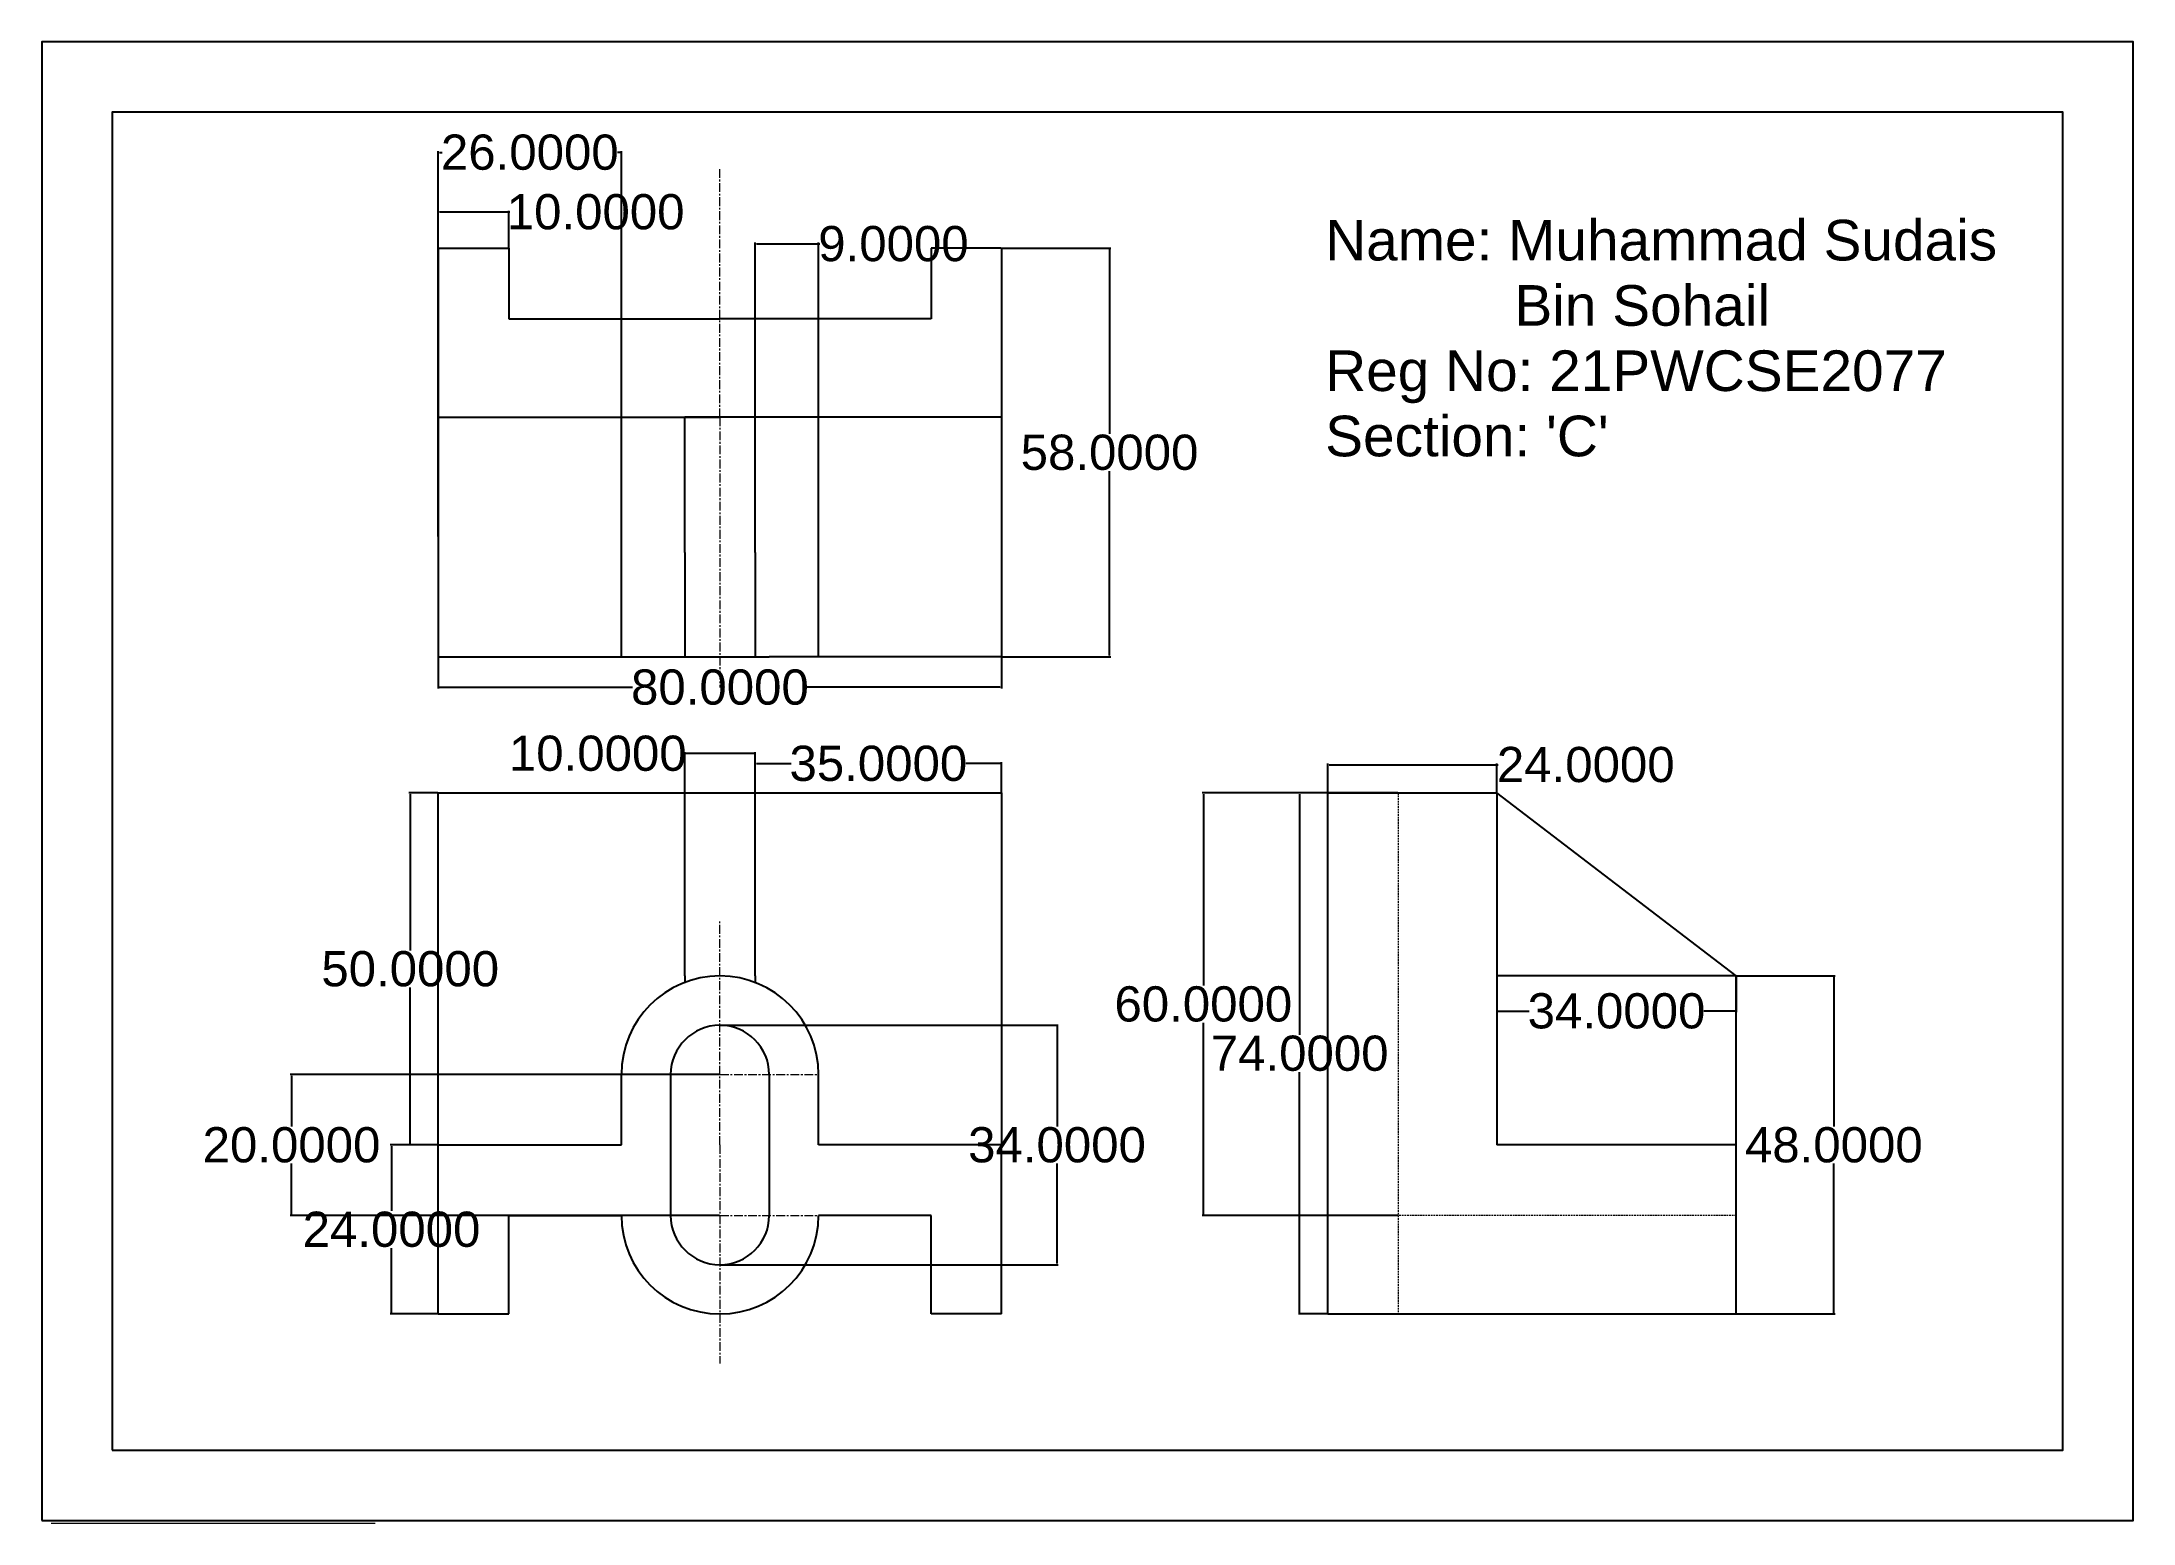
# Model space of a CAD drawing. Header units: inches. Extents: x 0 to 297, y 0 to 210.
import ezdxf

# ---------------------------------------------------------------- set-up
doc = ezdxf.new("R2010")
doc.units = ezdxf.units.IN
doc.header["$MEASUREMENT"] = 0
doc.linetypes.add('CENTER', pattern=[2, 1.25, -0.25, 0.25, -0.25])
doc.linetypes.add('HIDDEN', pattern=[0.375, 0.25, -0.125])
for name, color, linetype, lineweight in [('Center Line', 50, 'CENTER', 5), ('Hidden Lines', 102, 'HIDDEN', 5), ('SHeetDivision', 53, 'Continuous', 5)]:
    doc.layers.add(name, color=color, linetype=linetype, lineweight=lineweight)
doc.layers.add('Dimension Lines', color=150, linetype='Continuous')
doc.layers.add('Visible', color=7, linetype='Continuous')
doc.styles.add('Annotative', font='arial.ttf')
doc.styles.get("Standard").update_dxf_attribs({"font": 'arial.ttf'})
doc.dimstyles.get("Standard").update_dxf_attribs({"dimtxt": 5, "dimasz": 0.18, "dimexe": 0.18, "dimexo": 0.0625, "dimgap": 0.09, "dimtad": 0, "dimtih": 1, "dimtoh": 1, "dimdec": 4, "dimzin": 0, "dimdsep": 46, "dimtxsty": 'Standard', "dimcen": 0.09, "dimadec": 0, "dimazin": 0, "dimtfac": 1, "dimtdec": 4, "dimtofl": 0, "dimtmove": 0, "dimatfit": 3, "dimfxl": 1, "dimtolj": 1, "dimtzin": 0, "dimarcsym": 0})

# ---------------------------------------------------------------- blocks, each defined once
blk = doc.blocks.new('*D1')
at = {"layer": 'Defpoints', "color": 0, "transparency": 16777216}
for p in [(136.3, 180.68), (151.63, 180.68), (136.3, 122.68)]:
    blk.add_point(p, dxfattribs=at)
at = {"layer": 'Dimension Lines', "color": 0, "lineweight": -2, "transparency": 16777216}
for p, q in [((136.36, 180.68), (151.81, 180.68)), ((151.63, 180.5), (151.63, 154.32)), ((151.63, 122.86), (151.63, 149.04)), ((136.36, 122.68), (151.81, 122.68))]:
    blk.add_line(p, q, dxfattribs=at)
at = {"layer": 'Dimension Lines', "color": 0, "transparency": 16777216}
for points in [[(151.6, 180.5), (151.66, 180.5), (151.63, 180.68)], [(151.6, 122.86), (151.66, 122.86), (151.63, 122.68)]]:
    blk.add_solid(points, dxfattribs=at)
at = {"layer": 'Dimension Lines', "color": 0, "transparency": 16777216, "insert": (151.63, 151.68), "char_height": 5, "attachment_point": 5}
blk.add_mtext('\\A1;58.0000', dxfattribs=at)
blk = doc.blocks.new('*D3')
at = {"layer": 'Defpoints', "color": 0, "transparency": 16777216}
for p in [(66.3, 185.84), (56.3, 180.68), (66.3, 180.68)]:
    blk.add_point(p, dxfattribs=at)
at = {"layer": 'Dimension Lines', "color": 0, "lineweight": -2, "transparency": 16777216}
for p, q in [((56.3, 180.74), (56.3, 186.02)), ((56.48, 185.84), (66.12, 185.84)), ((66.3, 180.74), (66.3, 186.02)), ((66.3, 185.84), (66.48, 185.84))]:
    blk.add_line(p, q, dxfattribs=at)
at = {"layer": 'Dimension Lines', "color": 0, "transparency": 16777216}
for points in [[(56.48, 185.87), (56.48, 185.81), (56.3, 185.84)], [(66.12, 185.87), (66.12, 185.81), (66.3, 185.84)]]:
    blk.add_solid(points, dxfattribs=at)
at = {"layer": 'Dimension Lines', "color": 0, "transparency": 16777216, "insert": (78.65, 185.84), "char_height": 5, "attachment_point": 5}
blk.add_mtext('\\A1;10.0000', dxfattribs=at)
blk = doc.blocks.new('*D4')
at = {"layer": 'Defpoints', "color": 0, "transparency": 16777216}
for p in [(52.32, 103.34), (56.3, 103.34), (56.3, 53.34)]:
    blk.add_point(p, dxfattribs=at)
at = {"layer": 'Dimension Lines', "color": 0, "lineweight": -2, "transparency": 16777216}
for p, q in [((56.24, 103.34), (52.14, 103.34)), ((52.32, 103.16), (52.32, 80.98)), ((52.32, 53.52), (52.32, 75.7)), ((56.24, 53.34), (52.14, 53.34))]:
    blk.add_line(p, q, dxfattribs=at)
at = {"layer": 'Dimension Lines', "color": 0, "transparency": 16777216}
for points in [[(52.29, 103.16), (52.35, 103.16), (52.32, 103.34)], [(52.29, 53.52), (52.35, 53.52), (52.32, 53.34)]]:
    blk.add_solid(points, dxfattribs=at)
at = {"layer": 'Dimension Lines', "color": 0, "transparency": 16777216, "insert": (52.32, 78.34), "char_height": 5, "attachment_point": 5}
blk.add_mtext('\\A1;50.0000', dxfattribs=at)
blk = doc.blocks.new('*D5')
at = {"layer": 'Defpoints', "color": 0, "transparency": 16777216}
for p in [(49.66, 53.34), (56.3, 53.34), (56.3, 29.34)]:
    blk.add_point(p, dxfattribs=at)
at = {"layer": 'Dimension Lines', "color": 0, "lineweight": -2, "transparency": 16777216}
for p, q in [((56.24, 53.34), (49.48, 53.34)), ((49.66, 53.16), (49.66, 43.98)), ((49.66, 29.52), (49.66, 38.7)), ((56.24, 29.34), (49.48, 29.34))]:
    blk.add_line(p, q, dxfattribs=at)
at = {"layer": 'Dimension Lines', "color": 0, "transparency": 16777216}
for points in [[(49.63, 53.16), (49.69, 53.16), (49.66, 53.34)], [(49.63, 29.52), (49.69, 29.52), (49.66, 29.34)]]:
    blk.add_solid(points, dxfattribs=at)
at = {"layer": 'Dimension Lines', "color": 0, "transparency": 16777216, "insert": (49.66, 41.34), "char_height": 5, "attachment_point": 5}
blk.add_mtext('\\A1;24.0000', dxfattribs=at)
blk = doc.blocks.new('*D6')
at = {"layer": 'Defpoints', "color": 0, "transparency": 16777216}
for p in [(96.3, 70.34), (96.3, 36.34), (144.17, 36.34)]:
    blk.add_point(p, dxfattribs=at)
at = {"layer": 'Dimension Lines', "color": 0, "lineweight": -2, "transparency": 16777216}
for p, q in [((96.36, 70.34), (144.35, 70.34)), ((144.17, 70.16), (144.17, 55.98)), ((144.17, 36.52), (144.17, 50.7)), ((96.36, 36.34), (144.35, 36.34))]:
    blk.add_line(p, q, dxfattribs=at)
at = {"layer": 'Dimension Lines', "color": 0, "transparency": 16777216}
for points in [[(144.14, 70.16), (144.2, 70.16), (144.17, 70.34)], [(144.14, 36.52), (144.2, 36.52), (144.17, 36.34)]]:
    blk.add_solid(points, dxfattribs=at)
at = {"layer": 'Dimension Lines', "color": 0, "transparency": 16777216, "insert": (144.17, 53.34), "char_height": 5, "attachment_point": 5}
blk.add_mtext('\\A1;34.0000', dxfattribs=at)
blk = doc.blocks.new('*D8')
at = {"layer": 'Defpoints', "color": 0, "transparency": 16777216}
for p in [(96.3, 63.34), (35.46, 43.34), (96.3, 43.34)]:
    blk.add_point(p, dxfattribs=at)
at = {"layer": 'Dimension Lines', "color": 0, "lineweight": -2, "transparency": 16777216}
for p, q in [((96.24, 63.34), (35.28, 63.34)), ((35.46, 63.16), (35.46, 55.98)), ((35.46, 43.52), (35.46, 50.7)), ((96.24, 43.34), (35.28, 43.34))]:
    blk.add_line(p, q, dxfattribs=at)
at = {"layer": 'Dimension Lines', "color": 0, "transparency": 16777216}
for points in [[(35.43, 63.16), (35.49, 63.16), (35.46, 63.34)], [(35.43, 43.52), (35.49, 43.52), (35.46, 43.34)]]:
    blk.add_solid(points, dxfattribs=at)
at = {"layer": 'Dimension Lines', "color": 0, "transparency": 16777216, "insert": (35.46, 53.34), "char_height": 5, "attachment_point": 5}
blk.add_mtext('\\A1;20.0000', dxfattribs=at)
blk = doc.blocks.new('*D9')
at = {"layer": 'Defpoints', "color": 0, "transparency": 16777216}
for p in [(91.3, 108.94), (91.3, 103.34), (101.3, 103.34)]:
    blk.add_point(p, dxfattribs=at)
at = {"layer": 'Dimension Lines', "color": 0, "lineweight": -2, "transparency": 16777216}
for p, q in [((91.3, 108.94), (91.12, 108.94)), ((91.3, 103.4), (91.3, 109.12)), ((101.12, 108.94), (91.48, 108.94)), ((101.3, 103.4), (101.3, 109.12))]:
    blk.add_line(p, q, dxfattribs=at)
at = {"layer": 'Dimension Lines', "color": 0, "transparency": 16777216}
for points in [[(91.48, 108.97), (91.48, 108.91), (91.3, 108.94)], [(101.12, 108.97), (101.12, 108.91), (101.3, 108.94)]]:
    blk.add_solid(points, dxfattribs=at)
at = {"layer": 'Dimension Lines', "color": 0, "transparency": 16777216, "insert": (78.95, 108.94), "char_height": 5, "attachment_point": 5}
blk.add_mtext('\\A1;10.0000', dxfattribs=at)
blk = doc.blocks.new('*D10')
at = {"layer": 'Defpoints', "color": 0, "transparency": 16777216}
for p in [(56.3, 122.68), (136.3, 122.68), (136.3, 118.34)]:
    blk.add_point(p, dxfattribs=at)
at = {"layer": 'Dimension Lines', "color": 0, "lineweight": -2, "transparency": 16777216}
for p, q in [((56.3, 122.62), (56.3, 118.16)), ((136.3, 122.62), (136.3, 118.16)), ((56.48, 118.34), (83.89, 118.34)), ((136.12, 118.34), (108.71, 118.34))]:
    blk.add_line(p, q, dxfattribs=at)
at = {"layer": 'Dimension Lines', "color": 0, "transparency": 16777216}
for points in [[(56.48, 118.37), (56.48, 118.31), (56.3, 118.34)], [(136.12, 118.37), (136.12, 118.31), (136.3, 118.34)]]:
    blk.add_solid(points, dxfattribs=at)
at = {"layer": 'Dimension Lines', "color": 0, "transparency": 16777216, "insert": (96.3, 118.34), "char_height": 5, "attachment_point": 5}
blk.add_mtext('\\A1;80.0000', dxfattribs=at)
blk = doc.blocks.new('*D11')
at = {"layer": 'Defpoints', "color": 0, "transparency": 16777216}
for p in [(101.3, 107.51), (101.3, 103.34), (136.3, 103.34)]:
    blk.add_point(p, dxfattribs=at)
at = {"layer": 'Dimension Lines', "color": 0, "lineweight": -2, "transparency": 16777216}
for p, q in [((101.3, 103.4), (101.3, 107.69)), ((101.48, 107.51), (106.4, 107.51)), ((136.12, 107.51), (131.2, 107.51)), ((136.3, 103.4), (136.3, 107.69))]:
    blk.add_line(p, q, dxfattribs=at)
at = {"layer": 'Dimension Lines', "color": 0, "transparency": 16777216}
for points in [[(101.48, 107.54), (101.48, 107.48), (101.3, 107.51)], [(136.12, 107.54), (136.12, 107.48), (136.3, 107.51)]]:
    blk.add_solid(points, dxfattribs=at)
at = {"layer": 'Dimension Lines', "color": 0, "transparency": 16777216, "insert": (118.8, 107.51), "char_height": 5, "attachment_point": 5}
blk.add_mtext('\\A1;35.0000', dxfattribs=at)
blk = doc.blocks.new('*D12')
at = {"layer": 'Defpoints', "color": 0, "transparency": 16777216}
for p in [(206.63, 107.34), (182.63, 103.34), (206.63, 103.34)]:
    blk.add_point(p, dxfattribs=at)
at = {"layer": 'Dimension Lines', "color": 0, "lineweight": -2, "transparency": 16777216}
for p, q in [((182.63, 103.4), (182.63, 107.52)), ((182.81, 107.34), (206.45, 107.34)), ((206.63, 103.4), (206.63, 107.52)), ((206.63, 107.34), (206.81, 107.34))]:
    blk.add_line(p, q, dxfattribs=at)
at = {"layer": 'Dimension Lines', "color": 0, "transparency": 16777216}
for points in [[(182.81, 107.37), (182.81, 107.31), (182.63, 107.34)], [(206.45, 107.37), (206.45, 107.31), (206.63, 107.34)]]:
    blk.add_solid(points, dxfattribs=at)
at = {"layer": 'Dimension Lines', "color": 0, "transparency": 16777216, "insert": (219.26, 107.34), "char_height": 5, "attachment_point": 5}
blk.add_mtext('\\A1;24.0000', dxfattribs=at)
blk = doc.blocks.new('*D13')
at = {"layer": 'Defpoints', "color": 0, "transparency": 16777216}
for p in [(178.63, 103.34), (182.63, 103.34), (182.63, 29.34)]:
    blk.add_point(p, dxfattribs=at)
at = {"layer": 'Dimension Lines', "color": 0, "lineweight": -2, "transparency": 16777216}
for p, q in [((182.57, 103.34), (178.45, 103.34)), ((178.63, 103.16), (178.63, 68.98)), ((178.63, 29.52), (178.63, 63.7)), ((182.57, 29.34), (178.45, 29.34))]:
    blk.add_line(p, q, dxfattribs=at)
at = {"layer": 'Dimension Lines', "color": 0, "transparency": 16777216}
for points in [[(178.6, 103.16), (178.66, 103.16), (178.63, 103.34)], [(178.6, 29.52), (178.66, 29.52), (178.63, 29.34)]]:
    blk.add_solid(points, dxfattribs=at)
at = {"layer": 'Dimension Lines', "color": 0, "transparency": 16777216, "insert": (178.63, 66.34), "char_height": 5, "attachment_point": 5}
blk.add_mtext('\\A1;74.0000', dxfattribs=at)
blk = doc.blocks.new('*D14')
at = {"layer": 'Defpoints', "color": 0, "transparency": 16777216}
for p in [(206.63, 77.34), (240.63, 77.34), (240.63, 72.36)]:
    blk.add_point(p, dxfattribs=at)
at = {"layer": 'Dimension Lines', "color": 0, "lineweight": -2, "transparency": 16777216}
for p, q in [((206.63, 77.28), (206.63, 72.18)), ((240.63, 77.28), (240.63, 72.18)), ((206.81, 72.36), (211.23, 72.36)), ((240.45, 72.36), (236.03, 72.36))]:
    blk.add_line(p, q, dxfattribs=at)
at = {"layer": 'Dimension Lines', "color": 0, "transparency": 16777216}
for points in [[(206.81, 72.39), (206.81, 72.33), (206.63, 72.36)], [(240.45, 72.39), (240.45, 72.33), (240.63, 72.36)]]:
    blk.add_solid(points, dxfattribs=at)
at = {"layer": 'Dimension Lines', "color": 0, "transparency": 16777216, "insert": (223.63, 72.36), "char_height": 5, "attachment_point": 5}
blk.add_mtext('\\A1;34.0000', dxfattribs=at)
blk = doc.blocks.new('*D18')
at = {"layer": 'Defpoints', "color": 0, "transparency": 16777216}
for p in [(110.3, 181.31), (101.3, 137.5), (110.3, 137.5)]:
    blk.add_point(p, dxfattribs=at)
at = {"layer": 'Dimension Lines', "color": 0, "lineweight": -2, "transparency": 16777216}
for p, q in [((101.3, 137.56), (101.3, 181.49)), ((101.48, 181.31), (110.12, 181.31)), ((110.3, 137.56), (110.3, 181.49)), ((110.3, 181.31), (110.48, 181.31))]:
    blk.add_line(p, q, dxfattribs=at)
at = {"layer": 'Dimension Lines', "color": 0, "transparency": 16777216}
for points in [[(101.48, 181.34), (101.48, 181.28), (101.3, 181.31)], [(110.12, 181.34), (110.12, 181.28), (110.3, 181.31)]]:
    blk.add_solid(points, dxfattribs=at)
at = {"layer": 'Dimension Lines', "color": 0, "transparency": 16777216, "insert": (120.94, 181.31), "char_height": 5, "attachment_point": 5}
blk.add_mtext('\\A1;9.0000', dxfattribs=at)
blk = doc.blocks.new('*D19')
at = {"layer": 'Defpoints', "color": 0, "transparency": 16777216}
for p in [(82.3, 194.3), (56.3, 139.68), (82.3, 139.68)]:
    blk.add_point(p, dxfattribs=at)
at = {"layer": 'Dimension Lines', "color": 0, "lineweight": -2, "transparency": 16777216}
for p, q in [((56.3, 139.74), (56.3, 194.48)), ((56.48, 194.3), (56.85, 194.3)), ((82.12, 194.3), (81.75, 194.3)), ((82.3, 139.74), (82.3, 194.48))]:
    blk.add_line(p, q, dxfattribs=at)
at = {"layer": 'Dimension Lines', "color": 0, "transparency": 16777216}
for points in [[(56.48, 194.33), (56.48, 194.27), (56.3, 194.3)], [(82.12, 194.33), (82.12, 194.27), (82.3, 194.3)]]:
    blk.add_solid(points, dxfattribs=at)
at = {"layer": 'Dimension Lines', "color": 0, "transparency": 16777216, "insert": (69.3, 194.3), "char_height": 5, "attachment_point": 5}
blk.add_mtext('\\A1;26.0000', dxfattribs=at)
blk = doc.blocks.new('*D20')
at = {"layer": 'Defpoints', "color": 0, "transparency": 16777216}
for p in [(192.63, 103.34), (164.95, 43.34), (192.63, 43.34)]:
    blk.add_point(p, dxfattribs=at)
at = {"layer": 'Dimension Lines', "color": 0, "lineweight": -2, "transparency": 16777216}
for p, q in [((192.57, 103.34), (164.77, 103.34)), ((164.95, 103.16), (164.95, 75.98)), ((164.95, 43.52), (164.95, 70.7)), ((192.57, 43.34), (164.77, 43.34))]:
    blk.add_line(p, q, dxfattribs=at)
at = {"layer": 'Dimension Lines', "color": 0, "transparency": 16777216}
for points in [[(164.92, 103.16), (164.98, 103.16), (164.95, 103.34)], [(164.92, 43.52), (164.98, 43.52), (164.95, 43.34)]]:
    blk.add_solid(points, dxfattribs=at)
at = {"layer": 'Dimension Lines', "color": 0, "transparency": 16777216, "insert": (164.95, 73.34), "char_height": 5, "attachment_point": 5}
blk.add_mtext('\\A1;60.0000', dxfattribs=at)
blk = doc.blocks.new('*D21')
at = {"layer": 'Defpoints', "color": 0, "transparency": 16777216}
for p in [(240.63, 77.34), (240.63, 29.34), (254.49, 29.34)]:
    blk.add_point(p, dxfattribs=at)
at = {"layer": 'Dimension Lines', "color": 0, "lineweight": -2, "transparency": 16777216}
for p, q in [((240.69, 77.34), (254.67, 77.34)), ((254.49, 77.16), (254.49, 55.98)), ((254.49, 29.52), (254.49, 50.7)), ((240.69, 29.34), (254.67, 29.34))]:
    blk.add_line(p, q, dxfattribs=at)
at = {"layer": 'Dimension Lines', "color": 0, "transparency": 16777216}
for points in [[(254.46, 77.16), (254.52, 77.16), (254.49, 77.34)], [(254.46, 29.52), (254.52, 29.52), (254.49, 29.34)]]:
    blk.add_solid(points, dxfattribs=at)
at = {"layer": 'Dimension Lines', "color": 0, "transparency": 16777216, "insert": (254.49, 53.34), "char_height": 5, "attachment_point": 5}
blk.add_mtext('\\A1;48.0000', dxfattribs=at)

msp = doc.modelspace()

# ---------------------------------------------------------------- linework, layer by layer
msp.add_line((56.3, 29.34), (56.3, 29.34))
for points in [[(0, 0), (297, 0), (297, 210), (0, 210)], [(10, 10), (287, 10), (287, 200), (10, 200)]]:
    msp.add_lwpolyline(points, close=True)
at = {"layer": 'Center Line'}
for p, q in [((96.3, 156.68), (96.3, 191.92603)), ((96.3, 156.68), (96.3, 118.32114)), ((96.3, 53.34), (96.3, 85.31926)), ((82.3, 63.34), (110.3, 63.34)), ((96.3, 53.34), (96.3, 22.30561)), ((86.3, 43.34), (113.38624, 43.34))]:
    msp.add_line(p, q, dxfattribs=at)
at = {"layer": 'Hidden Lines'}
for p, q in [((192.63, 103.34), (192.63, 29.34)), ((240.63, 43.34), (182.63, 43.34))]:
    msp.add_line(p, q, dxfattribs=at)
at = {"layer": 'SHeetDivision'}
for p, q in [((56.3, 180.68), (56.3, 156.68)), ((66.3, 180.68), (56.3, 180.68)), ((136.3, 156.68), (136.3, 180.68)), ((56.3, 122.68), (89.3, 122.68)), ((136.3, 103.34), (56.3, 103.34)), ((56.3, 103.34), (56.3, 29.34)), ((136.3, 29.34), (136.3, 103.34)), ((182.63, 29.34), (182.63, 103.34)), ((182.63, 103.34), (206.63, 103.34)), ((240.63, 53.34), (240.63, 29.34)), ((182.63, 29.34), (240.63, 29.34)), ((1.32147, -0.36437), (47.33995, -0.36437))]:
    msp.add_line(p, q, dxfattribs=at)
at = {"layer": 'Visible'}
for p, q in [((56.3, 180.68), (56.3, 156.68)), ((56.3, 180.68), (66.3, 180.68)), ((66.3, 180.68), (66.3, 170.68)), ((136.3, 180.68), (126.3, 180.68)), ((126.3, 180.68), (126.3, 170.68)), ((136.3, 180.68), (136.3, 156.68)), ((66.3, 170.68), (96.3, 170.68)), ((126.3, 170.68), (96.3, 170.68)), ((56.3, 156.68), (96.3, 156.68)), ((56.3, 156.68), (56.3, 122.68)), ((82.3, 122.68), (82.3, 156.68)), ((96.3, 156.68), (91.3, 156.68)), ((91.3, 137.50057), (91.3, 156.68)), ((136.3, 156.68), (96.3, 156.68)), ((101.3, 137.50057), (101.3, 156.68)), ((110.3, 122.68), (110.3, 156.68)), ((136.3, 156.68), (136.3, 122.68)), ((91.3, 137.50057), (91.3, 122.68)), ((101.3, 137.50057), (101.3, 122.68)), ((56.3, 122.68), (89.3, 122.68)), ((89.3, 122.68), (103.3, 122.68)), ((136.3, 122.68), (103.3, 122.68)), ((91.3, 77.34), (91.3, 103.34)), ((101.3, 77.34), (101.3, 103.34)), ((182.63, 29.34), (182.63, 103.34)), ((182.63, 103.34), (206.63, 103.34)), ((206.63, 103.34), (206.63, 53.34)), ((240.63, 77.34), (206.63, 103.34)), ((91.3, 77.34), (91.3, 76.4167)), ((101.3, 77.34), (101.3, 76.4167)), ((240.63, 77.34), (206.63, 77.34)), ((240.63, 53.34), (240.63, 77.34)), ((82.3, 53.34), (82.3, 63.34)), ((82.3, 53.34), (82.3, 63.34)), ((89.3, 63.34), (89.3, 43.34)), ((103.3, 63.34), (103.3, 43.34)), ((110.3, 53.34), (110.3, 63.34)), ((110.3, 53.34), (110.3, 63.34)), ((56.3, 29.34), (56.3, 53.34)), ((56.3, 53.34), (82.3, 53.34)), ((136.3, 53.34), (110.3, 53.34)), ((136.3, 29.34), (136.3, 53.34)), ((240.63, 53.34), (206.63, 53.34)), ((240.63, 29.34), (240.63, 53.34)), ((66.3, 29.34), (66.3, 43.34)), ((66.3, 43.34), (82.3, 43.34)), ((126.3, 43.34), (110.3, 43.34)), ((126.3, 29.34), (126.3, 43.34)), ((56.3, 29.34), (66.3, 29.34)), ((136.3, 29.34), (126.3, 29.34)), ((182.63, 29.34), (240.63, 29.34))]:
    msp.add_line(p, q, dxfattribs=at)
msp.add_lwpolyline([(56.3, 53.34), (56.3, 103.34), (136.3, 103.34), (136.3, 53.34)], dxfattribs=at)
for centre, radius, start, end in [((96.3, 63.34), 14, 90, 180), ((96.3, 63.34), 14, 0, 90), ((96.3, 63.34), 7, 90, 180), ((96.3, 63.34), 7, 0, 90), ((96.3, 43.34), 14, 180, 270), ((96.3, 43.34), 7, 180, 270), ((96.3, 43.34), 7, 270, 0), ((96.3, 43.34), 14, 270, 0)]:
    msp.add_arc(centre, radius, start, end, dxfattribs=at)

# ---------------------------------------------------------------- texts
at = {"layer": 'Hidden Lines', "style": 'Annotative'}
for s, p in [('Name: Muhammad Sudais', (182.2536, 178.9504)), ('            Bin Sohail ', (182.2536, 169.68001)), ('Reg No: 21PWCSE2077', (182.2536, 160.40962)), ("Section: 'C'", (182.2536, 151.13923))]:
    msp.add_text(s, height=5.7708664, dxfattribs=at).set_placement(p)

# ---------------------------------------------------------------- dimensions: what is measured, and where the dimension line sits
at = {"layer": 'Dimension Lines'}
for base, p1, p2, picture, middle in [((82.3, 194.30468), (56.3, 139.68), (82.3, 139.68), '*D19', (69.3, 194.30468)), ((66.3, 185.83532), (56.3, 180.68), (66.3, 180.68), '*D3', (78.64708, 185.83532)), ((110.3, 181.31237), (101.3, 137.50057), (110.3, 137.50057), '*D18', (120.94005, 181.31237)), ((136.3, 118.33652), (56.3, 122.68), (136.3, 122.68), '*D10', (96.3, 118.33652)), ((91.3, 108.93638), (101.3, 103.34), (91.3, 103.34), '*D9', (78.95292, 108.93638)), ((101.3, 107.51076), (136.3, 103.34), (101.3, 103.34), '*D11', (118.8, 107.51076)), ((206.63, 107.34255), (182.63, 103.34), (206.63, 103.34), '*D12', (219.25505, 107.34255)), ((240.63, 72.36191), (206.63, 77.34), (240.63, 77.34), '*D14', (223.63, 72.36191))]:
    dim = msp.add_linear_dim(base=base, p1=p1, p2=p2, dimstyle='Standard', dxfattribs=at)
    dim.commit()
    dim.dimension.update_dxf_attribs({"geometry": picture, "text_midpoint": middle})
dim = msp.add_linear_dim(base=(151.62983, 180.68), p1=(136.3, 122.68), p2=(136.3, 180.68), angle=90, dimstyle='Standard', dxfattribs=at)
dim.commit()
dim.dimension.update_dxf_attribs({"geometry": '*D1', "text_midpoint": (151.62983, 151.68), "dimtype": 160})
for base, p1, p2, picture, middle in [((52.32146, 103.34), (56.3, 53.34), (56.3, 103.34), '*D4', (52.32146, 78.34)), ((164.95211, 43.34), (192.63, 103.34), (192.63, 43.34), '*D20', (164.95211, 73.34)), ((178.62973, 103.34), (182.63, 29.34), (182.63, 103.34), '*D13', (178.62973, 66.34)), ((254.49324, 29.34), (240.63, 77.34), (240.63, 29.34), '*D21', (254.49324, 53.34)), ((144.16971, 36.34), (96.3, 70.34), (96.3, 36.34), '*D6', (144.16971, 53.34)), ((35.46032, 43.34), (96.3, 63.34), (96.3, 43.34), '*D8', (35.46032, 53.34)), ((49.6592, 53.34), (56.3, 29.34), (56.3, 53.34), '*D5', (49.6592, 41.34))]:
    dim = msp.add_linear_dim(base=base, p1=p1, p2=p2, angle=90, dimstyle='Standard', dxfattribs=at)
    dim.commit()
    dim.dimension.update_dxf_attribs({"geometry": picture, "text_midpoint": middle})

doc.saveas('drawing.dxf')
